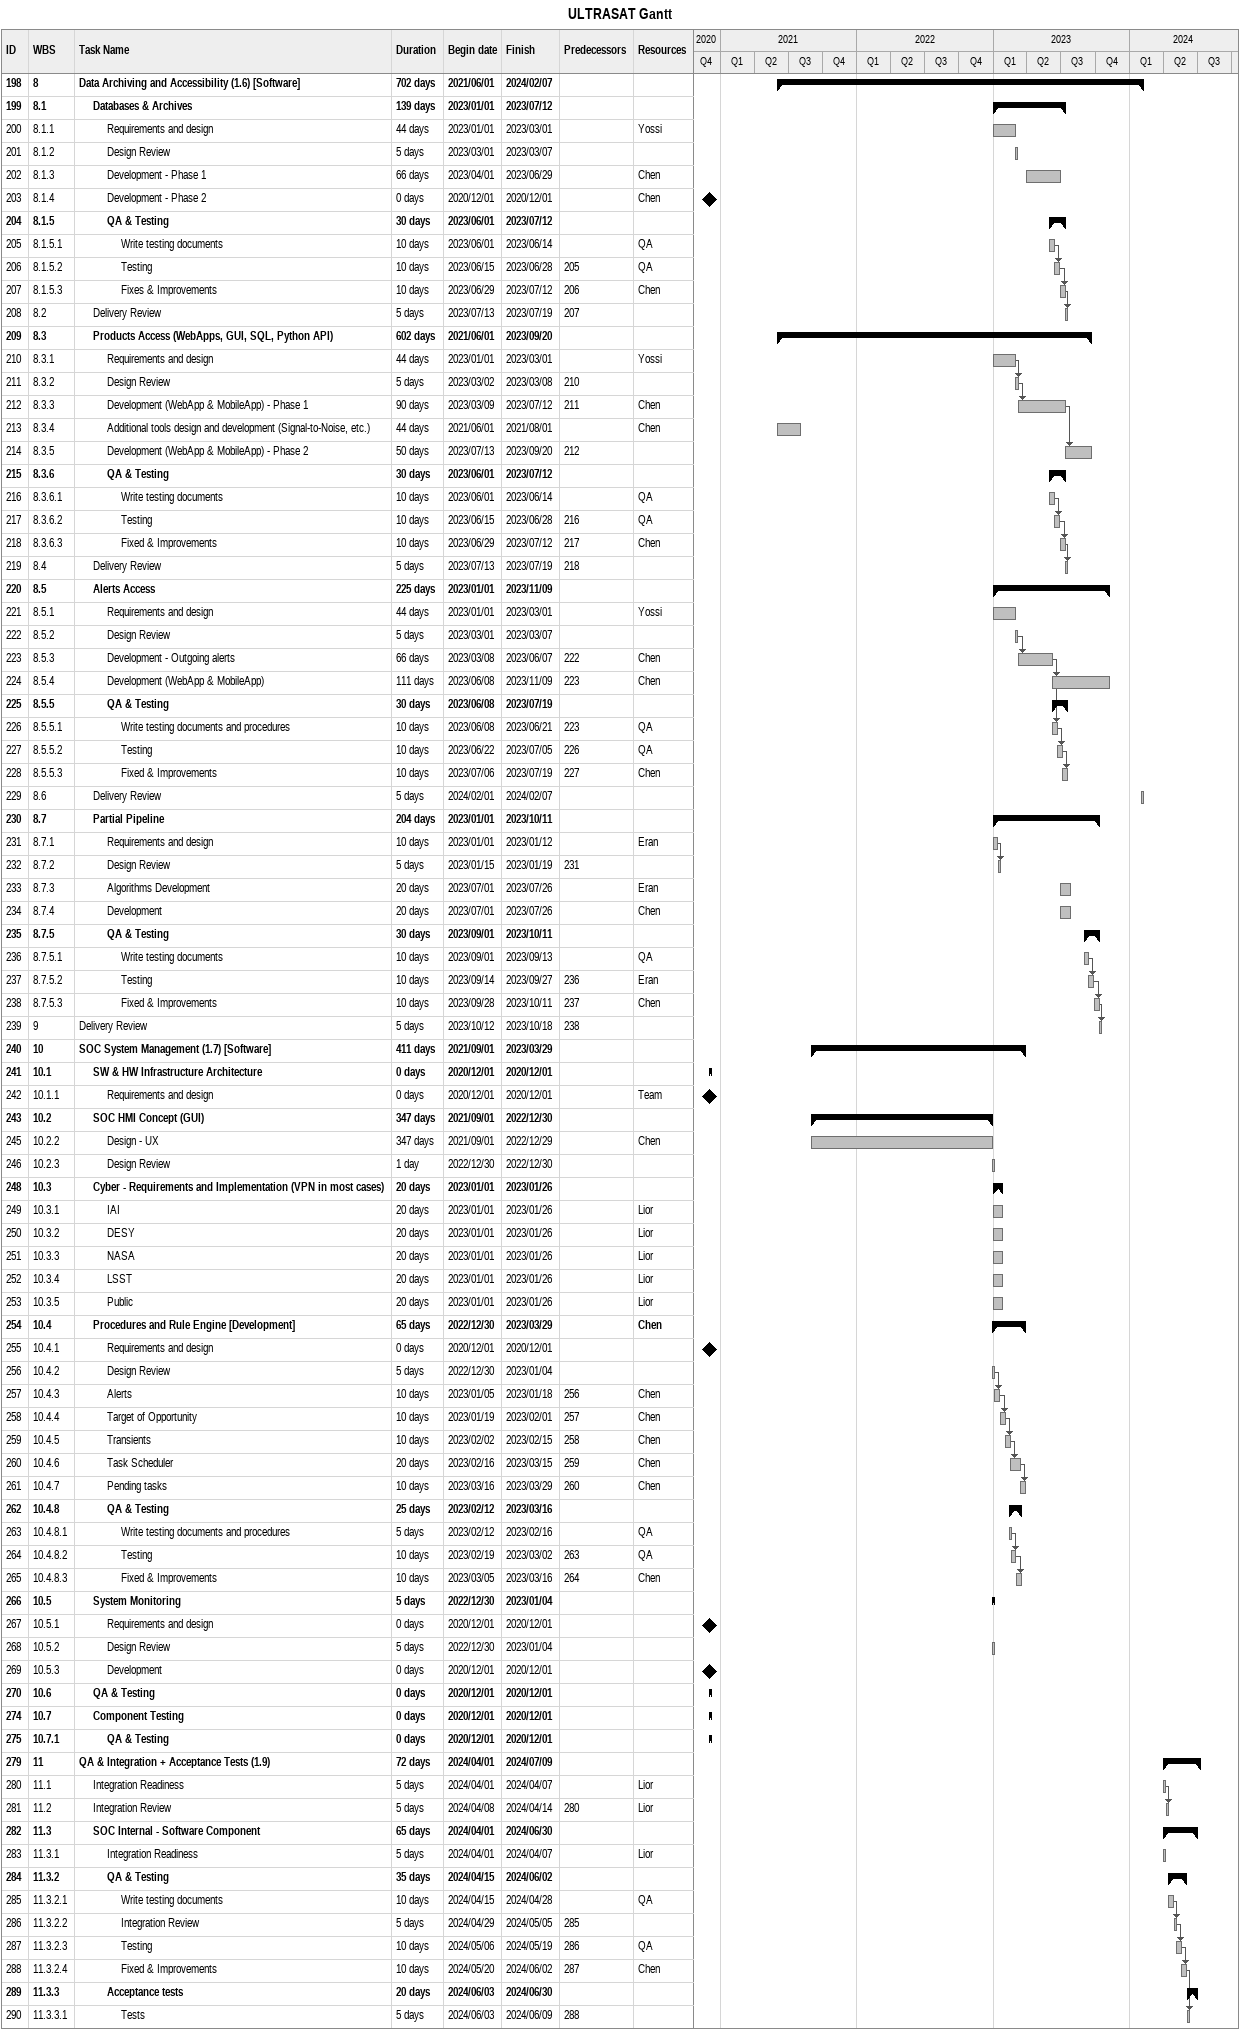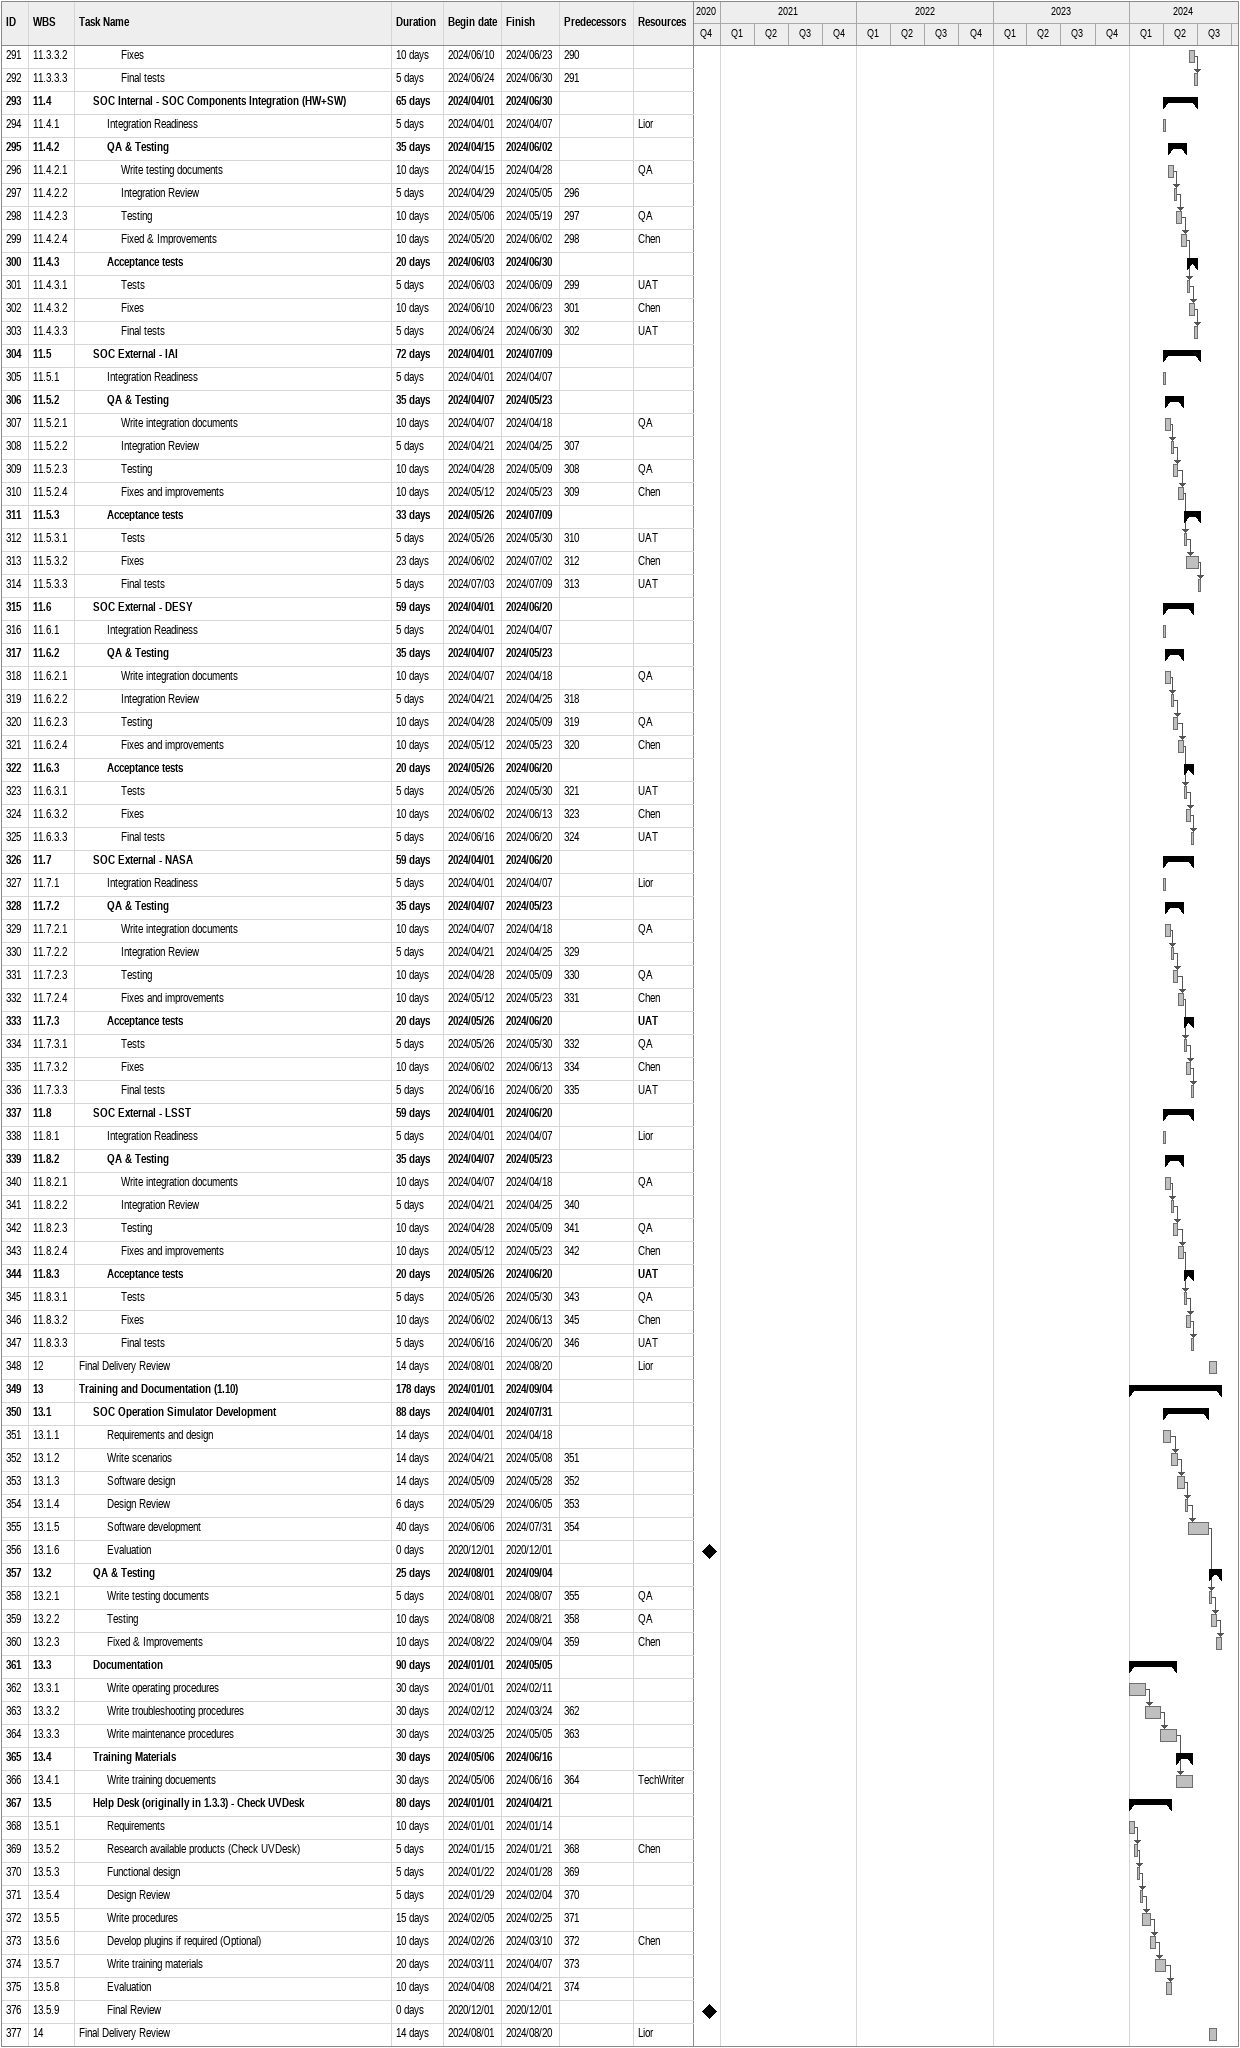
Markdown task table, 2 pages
ULTRASAT Gantt

| ID | WBS | Task | Duration | Start | Finish | Predecessors | Resources |
|---|---|---|---|---|---|---|---|
| 198 | 8 | **Data Archiving and Accessibility (1.6) [Software]** | 702d | 2021-06-01 | 2024-02-07 |  |  |
| 199 | 8.1 | **Databases & Archives** | 139d | 2023-01-01 | 2023-07-12 |  |  |
| 200 | 8.1.1 | Requirements and design | 44d | 2023-01-01 | 2023-03-01 |  | Yossi |
| 201 | 8.1.2 | Design Review | 5d | 2023-03-01 | 2023-03-07 |  |  |
| 202 | 8.1.3 | Development - Phase 1 | 66d | 2023-04-01 | 2023-06-29 |  | Chen |
| 203 | 8.1.4 | Development - Phase 2 | 0d | 2020-12-01 | 2020-12-01 |  | Chen |
| 204 | 8.1.5 | **QA & Testing** | 30d | 2023-06-01 | 2023-07-12 |  |  |
| 205 | 8.1.5.1 | Write testing documents | 10d | 2023-06-01 | 2023-06-14 |  | QA |
| 206 | 8.1.5.2 | Testing | 10d | 2023-06-15 | 2023-06-28 | 205 | QA |
| 207 | 8.1.5.3 | Fixes & Improvements | 10d | 2023-06-29 | 2023-07-12 | 206 | Chen |
| 208 | 8.2 | Delivery Review | 5d | 2023-07-13 | 2023-07-19 | 207 |  |
| 209 | 8.3 | **Products Access (WebApps, GUI, SQL, Python API)** | 602d | 2021-06-01 | 2023-09-20 |  |  |
| 210 | 8.3.1 | Requirements and design | 44d | 2023-01-01 | 2023-03-01 |  | Yossi |
| 211 | 8.3.2 | Design Review | 5d | 2023-03-02 | 2023-03-08 | 210 |  |
| 212 | 8.3.3 | Development (WebApp & MobileApp) - Phase 1 | 90d | 2023-03-09 | 2023-07-12 | 211 | Chen |
| 213 | 8.3.4 | Additional tools design and development (Signal-to-Noise, etc.) | 44d | 2021-06-01 | 2021-08-01 |  | Chen |
| 214 | 8.3.5 | Development (WebApp & MobileApp) - Phase 2 | 50d | 2023-07-13 | 2023-09-20 | 212 |  |
| 215 | 8.3.6 | **QA & Testing** | 30d | 2023-06-01 | 2023-07-12 |  |  |
| 216 | 8.3.6.1 | Write testing documents | 10d | 2023-06-01 | 2023-06-14 |  | QA |
| 217 | 8.3.6.2 | Testing | 10d | 2023-06-15 | 2023-06-28 | 216 | QA |
| 218 | 8.3.6.3 | Fixed & Improvements | 10d | 2023-06-29 | 2023-07-12 | 217 | Chen |
| 219 | 8.4 | Delivery Review | 5d | 2023-07-13 | 2023-07-19 | 218 |  |
| 220 | 8.5 | **Alerts Access** | 225d | 2023-01-01 | 2023-11-09 |  |  |
| 221 | 8.5.1 | Requirements and design | 44d | 2023-01-01 | 2023-03-01 |  | Yossi |
| 222 | 8.5.2 | Design Review | 5d | 2023-03-01 | 2023-03-07 |  |  |
| 223 | 8.5.3 | Development - Outgoing alerts | 66d | 2023-03-08 | 2023-06-07 | 222 | Chen |
| 224 | 8.5.4 | Development (WebApp & MobileApp) | 111d | 2023-06-08 | 2023-11-09 | 223 | Chen |
| 225 | 8.5.5 | **QA & Testing** | 30d | 2023-06-08 | 2023-07-19 |  |  |
| 226 | 8.5.5.1 | Write testing documents and procedures | 10d | 2023-06-08 | 2023-06-21 | 223 | QA |
| 227 | 8.5.5.2 | Testing | 10d | 2023-06-22 | 2023-07-05 | 226 | QA |
| 228 | 8.5.5.3 | Fixed & Improvements | 10d | 2023-07-06 | 2023-07-19 | 227 | Chen |
| 229 | 8.6 | Delivery Review | 5d | 2024-02-01 | 2024-02-07 |  |  |
| 230 | 8.7 | **Partial Pipeline** | 204d | 2023-01-01 | 2023-10-11 |  |  |
| 231 | 8.7.1 | Requirements and design | 10d | 2023-01-01 | 2023-01-12 |  | Eran |
| 232 | 8.7.2 | Design Review | 5d | 2023-01-15 | 2023-01-19 | 231 |  |
| 233 | 8.7.3 | Algorithms Development | 20d | 2023-07-01 | 2023-07-26 |  | Eran |
| 234 | 8.7.4 | Development | 20d | 2023-07-01 | 2023-07-26 |  | Chen |
| 235 | 8.7.5 | **QA & Testing** | 30d | 2023-09-01 | 2023-10-11 |  |  |
| 236 | 8.7.5.1 | Write testing documents | 10d | 2023-09-01 | 2023-09-13 |  | QA |
| 237 | 8.7.5.2 | Testing | 10d | 2023-09-14 | 2023-09-27 | 236 | Eran |
| 238 | 8.7.5.3 | Fixed & Improvements | 10d | 2023-09-28 | 2023-10-11 | 237 | Chen |
| 239 | 9 | Delivery Review | 5d | 2023-10-12 | 2023-10-18 | 238 |  |
| 240 | 10 | **SOC System Management (1.7) [Software]** | 411d | 2021-09-01 | 2023-03-29 |  |  |
| 241 | 10.1 | **SW & HW Infrastructure Architecture** | 0d | 2020-12-01 | 2020-12-01 |  |  |
| 242 | 10.1.1 | Requirements and design | 0d | 2020-12-01 | 2020-12-01 |  | Team |
| 243 | 10.2 | **SOC HMI Concept (GUI)** | 347d | 2021-09-01 | 2022-12-30 |  |  |
| 245 | 10.2.2 | Design - UX | 347d | 2021-09-01 | 2022-12-29 |  | Chen |
| 246 | 10.2.3 | Design Review | 1d | 2022-12-30 | 2022-12-30 |  |  |
| 248 | 10.3 | **Cyber - Requirements and Implementation (VPN in most cases)** | 20d | 2023-01-01 | 2023-01-26 |  |  |
| 249 | 10.3.1 | IAI | 20d | 2023-01-01 | 2023-01-26 |  | Lior |
| 250 | 10.3.2 | DESY | 20d | 2023-01-01 | 2023-01-26 |  | Lior |
| 251 | 10.3.3 | NASA | 20d | 2023-01-01 | 2023-01-26 |  | Lior |
| 252 | 10.3.4 | LSST | 20d | 2023-01-01 | 2023-01-26 |  | Lior |
| 253 | 10.3.5 | Public | 20d | 2023-01-01 | 2023-01-26 |  | Lior |
| 254 | 10.4 | **Procedures and Rule Engine [Development]** | 65d | 2022-12-30 | 2023-03-29 |  | Chen |
| 255 | 10.4.1 | Requirements and design | 0d | 2020-12-01 | 2020-12-01 |  |  |
| 256 | 10.4.2 | Design Review | 5d | 2022-12-30 | 2023-01-04 |  |  |
| 257 | 10.4.3 | Alerts | 10d | 2023-01-05 | 2023-01-18 | 256 | Chen |
| 258 | 10.4.4 | Target of Opportunity | 10d | 2023-01-19 | 2023-02-01 | 257 | Chen |
| 259 | 10.4.5 | Transients | 10d | 2023-02-02 | 2023-02-15 | 258 | Chen |
| 260 | 10.4.6 | Task Scheduler | 20d | 2023-02-16 | 2023-03-15 | 259 | Chen |
| 261 | 10.4.7 | Pending tasks | 10d | 2023-03-16 | 2023-03-29 | 260 | Chen |
| 262 | 10.4.8 | **QA & Testing** | 25d | 2023-02-12 | 2023-03-16 |  |  |
| 263 | 10.4.8.1 | Write testing documents and procedures | 5d | 2023-02-12 | 2023-02-16 |  | QA |
| 264 | 10.4.8.2 | Testing | 10d | 2023-02-19 | 2023-03-02 | 263 | QA |
| 265 | 10.4.8.3 | Fixed & Improvements | 10d | 2023-03-05 | 2023-03-16 | 264 | Chen |
| 266 | 10.5 | **System Monitoring** | 5d | 2022-12-30 | 2023-01-04 |  |  |
| 267 | 10.5.1 | Requirements and design | 0d | 2020-12-01 | 2020-12-01 |  |  |
| 268 | 10.5.2 | Design Review | 5d | 2022-12-30 | 2023-01-04 |  |  |
| 269 | 10.5.3 | Development | 0d | 2020-12-01 | 2020-12-01 |  |  |
| 270 | 10.6 | **QA & Testing** | 0d | 2020-12-01 | 2020-12-01 |  |  |
| 274 | 10.7 | **Component Testing** | 0d | 2020-12-01 | 2020-12-01 |  |  |
| 275 | 10.7.1 | **QA & Testing** | 0d | 2020-12-01 | 2020-12-01 |  |  |
| 279 | 11 | **QA & Integration + Acceptance Tests (1.9)** | 72d | 2024-04-01 | 2024-07-09 |  |  |
| 280 | 11.1 | Integration Readiness | 5d | 2024-04-01 | 2024-04-07 |  | Lior |
| 281 | 11.2 | Integration Review | 5d | 2024-04-08 | 2024-04-14 | 280 | Lior |
| 282 | 11.3 | **SOC Internal - Software Component** | 65d | 2024-04-01 | 2024-06-30 |  |  |
| 283 | 11.3.1 | Integration Readiness | 5d | 2024-04-01 | 2024-04-07 |  | Lior |
| 284 | 11.3.2 | **QA & Testing** | 35d | 2024-04-15 | 2024-06-02 |  |  |
| 285 | 11.3.2.1 | Write testing documents | 10d | 2024-04-15 | 2024-04-28 |  | QA |
| 286 | 11.3.2.2 | Integration Review | 5d | 2024-04-29 | 2024-05-05 | 285 |  |
| 287 | 11.3.2.3 | Testing | 10d | 2024-05-06 | 2024-05-19 | 286 | QA |
| 288 | 11.3.2.4 | Fixed & Improvements | 10d | 2024-05-20 | 2024-06-02 | 287 | Chen |
| 289 | 11.3.3 | **Acceptance tests** | 20d | 2024-06-03 | 2024-06-30 |  |  |
| 290 | 11.3.3.1 | Tests | 5d | 2024-06-03 | 2024-06-09 | 288 |  |
| 291 | 11.3.3.2 | Fixes | 10d | 2024-06-10 | 2024-06-23 | 290 |  |
| 292 | 11.3.3.3 | Final tests | 5d | 2024-06-24 | 2024-06-30 | 291 |  |
| 293 | 11.4 | **SOC Internal - SOC Components Integration (HW+SW)** | 65d | 2024-04-01 | 2024-06-30 |  |  |
| 294 | 11.4.1 | Integration Readiness | 5d | 2024-04-01 | 2024-04-07 |  | Lior |
| 295 | 11.4.2 | **QA & Testing** | 35d | 2024-04-15 | 2024-06-02 |  |  |
| 296 | 11.4.2.1 | Write testing documents | 10d | 2024-04-15 | 2024-04-28 |  | QA |
| 297 | 11.4.2.2 | Integration Review | 5d | 2024-04-29 | 2024-05-05 | 296 |  |
| 298 | 11.4.2.3 | Testing | 10d | 2024-05-06 | 2024-05-19 | 297 | QA |
| 299 | 11.4.2.4 | Fixed & Improvements | 10d | 2024-05-20 | 2024-06-02 | 298 | Chen |
| 300 | 11.4.3 | **Acceptance tests** | 20d | 2024-06-03 | 2024-06-30 |  |  |
| 301 | 11.4.3.1 | Tests | 5d | 2024-06-03 | 2024-06-09 | 299 | UAT |
| 302 | 11.4.3.2 | Fixes | 10d | 2024-06-10 | 2024-06-23 | 301 | Chen |
| 303 | 11.4.3.3 | Final tests | 5d | 2024-06-24 | 2024-06-30 | 302 | UAT |
| 304 | 11.5 | **SOC External - IAI** | 72d | 2024-04-01 | 2024-07-09 |  |  |
| 305 | 11.5.1 | Integration Readiness | 5d | 2024-04-01 | 2024-04-07 |  |  |
| 306 | 11.5.2 | **QA & Testing** | 35d | 2024-04-07 | 2024-05-23 |  |  |
| 307 | 11.5.2.1 | Write integration documents | 10d | 2024-04-07 | 2024-04-18 |  | QA |
| 308 | 11.5.2.2 | Integration Review | 5d | 2024-04-21 | 2024-04-25 | 307 |  |
| 309 | 11.5.2.3 | Testing | 10d | 2024-04-28 | 2024-05-09 | 308 | QA |
| 310 | 11.5.2.4 | Fixes and improvements | 10d | 2024-05-12 | 2024-05-23 | 309 | Chen |
| 311 | 11.5.3 | **Acceptance tests** | 33d | 2024-05-26 | 2024-07-09 |  |  |
| 312 | 11.5.3.1 | Tests | 5d | 2024-05-26 | 2024-05-30 | 310 | UAT |
| 313 | 11.5.3.2 | Fixes | 23d | 2024-06-02 | 2024-07-02 | 312 | Chen |
| 314 | 11.5.3.3 | Final tests | 5d | 2024-07-03 | 2024-07-09 | 313 | UAT |
| 315 | 11.6 | **SOC External - DESY** | 59d | 2024-04-01 | 2024-06-20 |  |  |
| 316 | 11.6.1 | Integration Readiness | 5d | 2024-04-01 | 2024-04-07 |  |  |
| 317 | 11.6.2 | **QA & Testing** | 35d | 2024-04-07 | 2024-05-23 |  |  |
| 318 | 11.6.2.1 | Write integration documents | 10d | 2024-04-07 | 2024-04-18 |  | QA |
| 319 | 11.6.2.2 | Integration Review | 5d | 2024-04-21 | 2024-04-25 | 318 |  |
| 320 | 11.6.2.3 | Testing | 10d | 2024-04-28 | 2024-05-09 | 319 | QA |
| 321 | 11.6.2.4 | Fixes and improvements | 10d | 2024-05-12 | 2024-05-23 | 320 | Chen |
| 322 | 11.6.3 | **Acceptance tests** | 20d | 2024-05-26 | 2024-06-20 |  |  |
| 323 | 11.6.3.1 | Tests | 5d | 2024-05-26 | 2024-05-30 | 321 | UAT |
| 324 | 11.6.3.2 | Fixes | 10d | 2024-06-02 | 2024-06-13 | 323 | Chen |
| 325 | 11.6.3.3 | Final tests | 5d | 2024-06-16 | 2024-06-20 | 324 | UAT |
| 326 | 11.7 | **SOC External - NASA** | 59d | 2024-04-01 | 2024-06-20 |  |  |
| 327 | 11.7.1 | Integration Readiness | 5d | 2024-04-01 | 2024-04-07 |  | Lior |
| 328 | 11.7.2 | **QA & Testing** | 35d | 2024-04-07 | 2024-05-23 |  |  |
| 329 | 11.7.2.1 | Write integration documents | 10d | 2024-04-07 | 2024-04-18 |  | QA |
| 330 | 11.7.2.2 | Integration Review | 5d | 2024-04-21 | 2024-04-25 | 329 |  |
| 331 | 11.7.2.3 | Testing | 10d | 2024-04-28 | 2024-05-09 | 330 | QA |
| 332 | 11.7.2.4 | Fixes and improvements | 10d | 2024-05-12 | 2024-05-23 | 331 | Chen |
| 333 | 11.7.3 | **Acceptance tests** | 20d | 2024-05-26 | 2024-06-20 |  | UAT |
| 334 | 11.7.3.1 | Tests | 5d | 2024-05-26 | 2024-05-30 | 332 | QA |
| 335 | 11.7.3.2 | Fixes | 10d | 2024-06-02 | 2024-06-13 | 334 | Chen |
| 336 | 11.7.3.3 | Final tests | 5d | 2024-06-16 | 2024-06-20 | 335 | UAT |
| 337 | 11.8 | **SOC External - LSST** | 59d | 2024-04-01 | 2024-06-20 |  |  |
| 338 | 11.8.1 | Integration Readiness | 5d | 2024-04-01 | 2024-04-07 |  | Lior |
| 339 | 11.8.2 | **QA & Testing** | 35d | 2024-04-07 | 2024-05-23 |  |  |
| 340 | 11.8.2.1 | Write integration documents | 10d | 2024-04-07 | 2024-04-18 |  | QA |
| 341 | 11.8.2.2 | Integration Review | 5d | 2024-04-21 | 2024-04-25 | 340 |  |
| 342 | 11.8.2.3 | Testing | 10d | 2024-04-28 | 2024-05-09 | 341 | QA |
| 343 | 11.8.2.4 | Fixes and improvements | 10d | 2024-05-12 | 2024-05-23 | 342 | Chen |
| 344 | 11.8.3 | **Acceptance tests** | 20d | 2024-05-26 | 2024-06-20 |  | UAT |
| 345 | 11.8.3.1 | Tests | 5d | 2024-05-26 | 2024-05-30 | 343 | QA |
| 346 | 11.8.3.2 | Fixes | 10d | 2024-06-02 | 2024-06-13 | 345 | Chen |
| 347 | 11.8.3.3 | Final tests | 5d | 2024-06-16 | 2024-06-20 | 346 | UAT |
| 348 | 12 | Final Delivery Review | 14d | 2024-08-01 | 2024-08-20 |  | Lior |
| 349 | 13 | **Training and Documentation (1.10)** | 178d | 2024-01-01 | 2024-09-04 |  |  |
| 350 | 13.1 | **SOC Operation Simulator Development** | 88d | 2024-04-01 | 2024-07-31 |  |  |
| 351 | 13.1.1 | Requirements and design | 14d | 2024-04-01 | 2024-04-18 |  |  |
| 352 | 13.1.2 | Write scenarios | 14d | 2024-04-21 | 2024-05-08 | 351 |  |
| 353 | 13.1.3 | Software design | 14d | 2024-05-09 | 2024-05-28 | 352 |  |
| 354 | 13.1.4 | Design Review | 6d | 2024-05-29 | 2024-06-05 | 353 |  |
| 355 | 13.1.5 | Software development | 40d | 2024-06-06 | 2024-07-31 | 354 |  |
| 356 | 13.1.6 | Evaluation | 0d | 2020-12-01 | 2020-12-01 |  |  |
| 357 | 13.2 | **QA & Testing** | 25d | 2024-08-01 | 2024-09-04 |  |  |
| 358 | 13.2.1 | Write testing documents | 5d | 2024-08-01 | 2024-08-07 | 355 | QA |
| 359 | 13.2.2 | Testing | 10d | 2024-08-08 | 2024-08-21 | 358 | QA |
| 360 | 13.2.3 | Fixed & Improvements | 10d | 2024-08-22 | 2024-09-04 | 359 | Chen |
| 361 | 13.3 | **Documentation** | 90d | 2024-01-01 | 2024-05-05 |  |  |
| 362 | 13.3.1 | Write operating procedures | 30d | 2024-01-01 | 2024-02-11 |  |  |
| 363 | 13.3.2 | Write troubleshooting procedures | 30d | 2024-02-12 | 2024-03-24 | 362 |  |
| 364 | 13.3.3 | Write maintenance procedures | 30d | 2024-03-25 | 2024-05-05 | 363 |  |
| 365 | 13.4 | **Training Materials** | 30d | 2024-05-06 | 2024-06-16 |  |  |
| 366 | 13.4.1 | Write training docuements | 30d | 2024-05-06 | 2024-06-16 | 364 | TechWriter |
| 367 | 13.5 | **Help Desk (originally in 1.3.3) - Check UVDesk** | 80d | 2024-01-01 | 2024-04-21 |  |  |
| 368 | 13.5.1 | Requirements | 10d | 2024-01-01 | 2024-01-14 |  |  |
| 369 | 13.5.2 | Research available products (Check UVDesk) | 5d | 2024-01-15 | 2024-01-21 | 368 | Chen |
| 370 | 13.5.3 | Functional design | 5d | 2024-01-22 | 2024-01-28 | 369 |  |
| 371 | 13.5.4 | Design Review | 5d | 2024-01-29 | 2024-02-04 | 370 |  |
| 372 | 13.5.5 | Write procedures | 15d | 2024-02-05 | 2024-02-25 | 371 |  |
| 373 | 13.5.6 | Develop plugins if required (Optional) | 10d | 2024-02-26 | 2024-03-10 | 372 | Chen |
| 374 | 13.5.7 | Write training materials | 20d | 2024-03-11 | 2024-04-07 | 373 |  |
| 375 | 13.5.8 | Evaluation | 10d | 2024-04-08 | 2024-04-21 | 374 |  |
| 376 | 13.5.9 | Final Review | 0d | 2020-12-01 | 2020-12-01 |  |  |
| 377 | 14 | Final Delivery Review | 14d | 2024-08-01 | 2024-08-20 |  | Lior |
